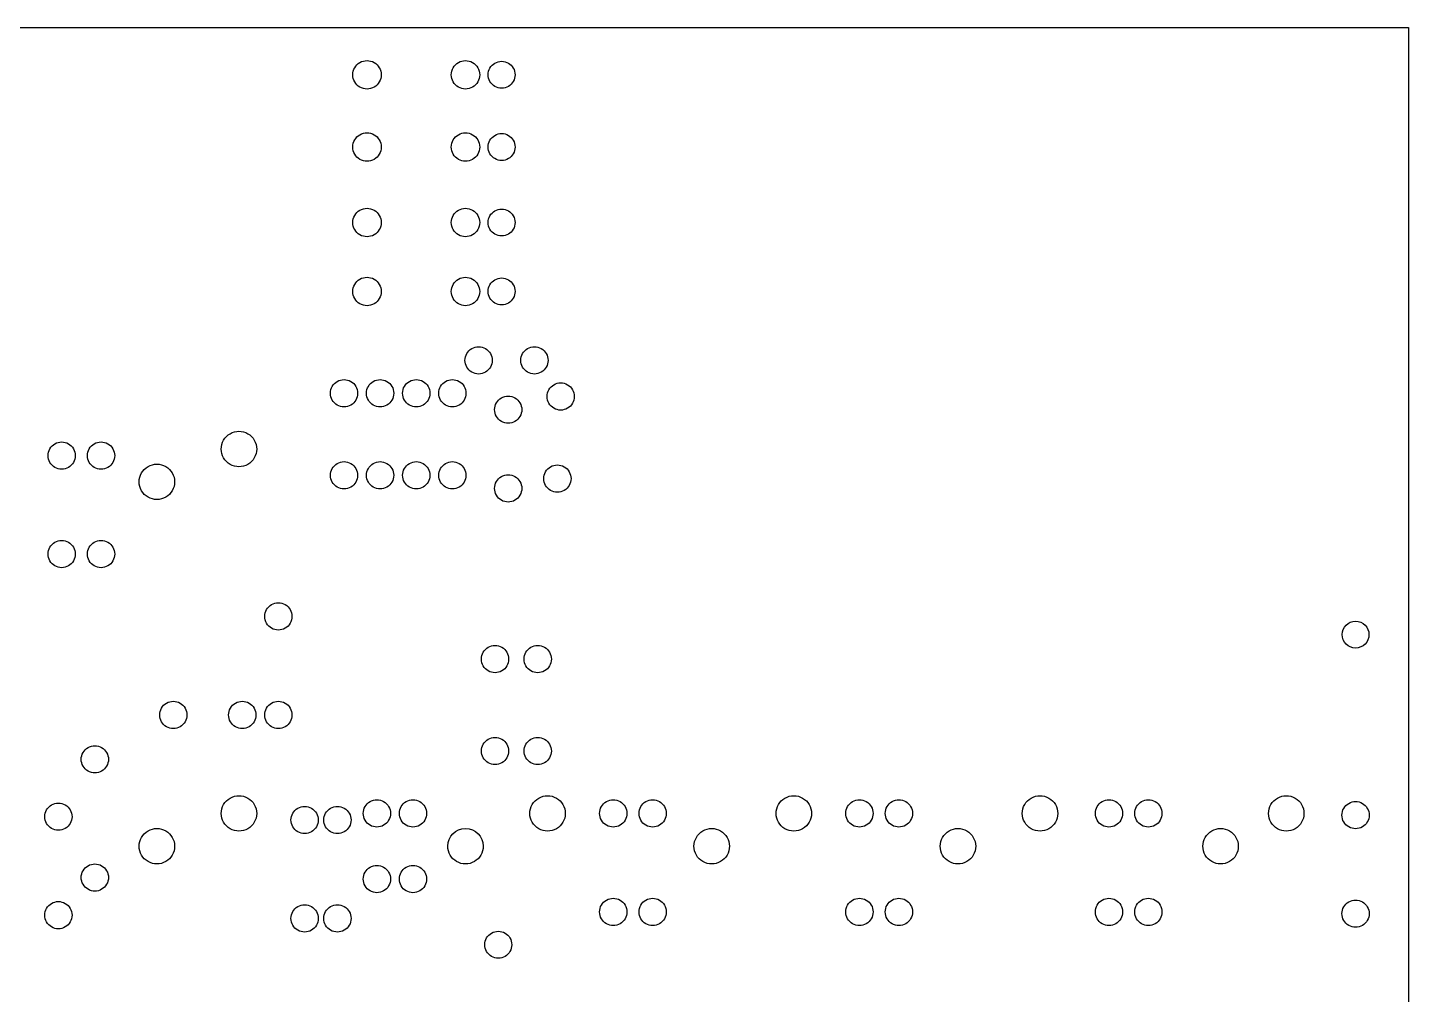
# Model space of a CAD drawing. Extents: x 2867 to 4104, y -2180 to -1756.
# Drawn here: x 3801.3 to 4104.1, y -1967.9 to -1755.8 of the extents above; entities that cross this region are included whole.
import ezdxf

# ---------------------------------------------------------------- set-up
doc = ezdxf.new("R2010")
doc.units = 0
doc.layers.get('0').update_dxf_attribs({"linetype": 'CONTINUOUS'})

msp = doc.modelspace()

# ---------------------------------------------------------------- linework, layer by layer
at = {"color": 7}
for points in [[(2867.184, -1755.8352), (4104.072, -1755.8352), (4104.072, -2179.9152), (2867.184, -2179.9152)], [(3878.8092, -1766.1816)], [(3900.4092, -1766.1816)], [(3908.16, -1766.1816)], [(3878.8092, -1782.0288)], [(3900.4092, -1782.0288)], [(3908.16, -1782.0216)], [(3817.368, -1786.3416)], [(3878.8092, -1798.5888)], [(3900.4092, -1798.5888)], [(3908.16, -1798.5816)], [(3878.8092, -1813.7088)], [(3900.4092, -1813.7088)], [(3908.16, -1813.7016)], [(3903.156, -1828.8216)], [(3915.396, -1828.8216)], [(3873.636, -1836.0216)], [(3881.556, -1836.0216)], [(3889.476, -1836.0216)], [(3897.396, -1836.0216)], [(3921.156, -1836.7416)], [(3909.636, -1839.6216)], [(3811.716, -1849.7016)], [(3820.356, -1849.7016)], [(3851.496, -1848.2616)], [(3833.496, -1855.4616)], [(3873.636, -1854.0216)], [(3881.556, -1854.0216)], [(3889.476, -1854.0216)], [(3897.396, -1854.0216)], [(3920.436, -1854.7416)], [(3909.636, -1856.9016)], [(3811.716, -1871.3016)], [(3820.356, -1871.3016)], [(3859.236, -1884.9816)], [(4095.432, -1888.9632)], [(3906.756, -1894.3416)], [(3916.116, -1894.3416)], [(4068.72, -1902.6432)], [(3836.196, -1906.5816)], [(3851.316, -1906.5816)], [(3859.236, -1906.5816)], [(3818.988, -1916.3232)], [(3906.756, -1914.5016)], [(3916.116, -1914.5016)], [(3810.996, -1928.9016)], [(3851.496, -1928.1816)], [(3880.836, -1928.1816)], [(3888.756, -1928.1816)], [(3919.176, -1928.1816)], [(3932.676, -1928.1816)], [(3941.316, -1928.1816)], [(3973.176, -1928.1816)], [(3986.676, -1928.1816)], [(3995.316, -1928.1816)], [(4027.176, -1928.1816)], [(4041.396, -1928.1816)], [(4050.036, -1928.1816)], [(4081.176, -1928.1816)], [(4095.468, -1928.5632)], [(3864.996, -1929.6216)], [(3872.196, -1929.6216)], [(3833.496, -1935.3816)], [(3901.176, -1935.3816)], [(3955.176, -1935.3816)], [(4009.176, -1935.3816)], [(4066.776, -1935.3816)], [(3818.988, -1942.2432)], [(3880.836, -1942.5816)], [(3888.756, -1942.5816)], [(3932.676, -1949.7816)], [(3941.316, -1949.7816)], [(3986.676, -1949.7816)], [(3995.316, -1949.7816)], [(4041.396, -1949.7816)], [(4050.036, -1949.7816)], [(3810.996, -1950.5016)], [(3864.996, -1951.2216)], [(3872.196, -1951.2216)], [(4095.468, -1950.1632)], [(3907.44, -1956.9816)]]:
    msp.add_lwpolyline(points, close=True, dxfattribs=at)
for points in [[(3872.5668, -1766.1816), (3872.5668, -1765.066503), (3873.161697, -1764.03611), (3874.1274, -1763.478562)], [(3874.1274, -1763.478562), (3875.093103, -1762.921013), (3876.282897, -1762.921013), (3877.2486, -1763.478562)], [(3877.2486, -1763.478562), (3878.214303, -1764.03611), (3878.8092, -1765.066503), (3878.8092, -1766.1816)], [(3894.1668, -1766.1816), (3894.1668, -1765.066503), (3894.761697, -1764.03611), (3895.7274, -1763.478562)], [(3895.7274, -1763.478562), (3896.693103, -1762.921013), (3897.882897, -1762.921013), (3898.8486, -1763.478562)], [(3898.8486, -1763.478562), (3899.814303, -1764.03611), (3900.4092, -1765.066503), (3900.4092, -1766.1816)], [(3902.256, -1766.1816), (3902.256, -1765.126952), (3902.818648, -1764.152417), (3903.732, -1763.625093)], [(3903.732, -1763.625093), (3904.645352, -1763.097769), (3905.770648, -1763.097769), (3906.684, -1763.625093)], [(3906.684, -1763.625093), (3907.597352, -1764.152417), (3908.16, -1765.126952), (3908.16, -1766.1816)], [(3874.1274, -1768.884639), (3873.161697, -1768.32709), (3872.5668, -1767.296697), (3872.5668, -1766.1816)], [(3878.8092, -1766.1816), (3878.8092, -1767.296697), (3878.214303, -1768.32709), (3877.2486, -1768.884639)], [(3895.7274, -1768.884639), (3894.761697, -1768.32709), (3894.1668, -1767.296697), (3894.1668, -1766.1816)], [(3900.4092, -1766.1816), (3900.4092, -1767.296697), (3899.814303, -1768.32709), (3898.8486, -1768.884639)], [(3903.732, -1768.738107), (3902.818648, -1768.210783), (3902.256, -1767.236248), (3902.256, -1766.1816)], [(3908.16, -1766.1816), (3908.16, -1767.236248), (3907.597352, -1768.210783), (3906.684, -1768.738107)], [(3877.2486, -1768.884639), (3876.282897, -1769.442187), (3875.093103, -1769.442187), (3874.1274, -1768.884639)], [(3898.8486, -1768.884639), (3897.882897, -1769.442187), (3896.693103, -1769.442187), (3895.7274, -1768.884639)], [(3906.684, -1768.738107), (3905.770648, -1769.265431), (3904.645352, -1769.265431), (3903.732, -1768.738107)], [(3872.5668, -1782.0288), (3872.5668, -1780.913703), (3873.161697, -1779.88331), (3874.1274, -1779.325762)], [(3874.1274, -1779.325762), (3875.093103, -1778.768213), (3876.282897, -1778.768213), (3877.2486, -1779.325762)], [(3877.2486, -1779.325762), (3878.214303, -1779.88331), (3878.8092, -1780.913703), (3878.8092, -1782.0288)], [(3894.1668, -1782.0288), (3894.1668, -1780.913703), (3894.761697, -1779.88331), (3895.7274, -1779.325762)], [(3895.7274, -1779.325762), (3896.693103, -1778.768213), (3897.882897, -1778.768213), (3898.8486, -1779.325762)], [(3898.8486, -1779.325762), (3899.814303, -1779.88331), (3900.4092, -1780.913703), (3900.4092, -1782.0288)], [(3902.256, -1782.0216), (3902.256, -1780.966952), (3902.818648, -1779.992417), (3903.732, -1779.465093)], [(3903.732, -1779.465093), (3904.645352, -1778.937769), (3905.770648, -1778.937769), (3906.684, -1779.465093)], [(3906.684, -1779.465093), (3907.597352, -1779.992417), (3908.16, -1780.966952), (3908.16, -1782.0216)], [(3874.1274, -1784.731839), (3873.161697, -1784.17429), (3872.5668, -1783.143897), (3872.5668, -1782.0288)], [(3878.8092, -1782.0288), (3878.8092, -1783.143897), (3878.214303, -1784.17429), (3877.2486, -1784.731839)], [(3895.7274, -1784.731839), (3894.761697, -1784.17429), (3894.1668, -1783.143897), (3894.1668, -1782.0288)], [(3900.4092, -1782.0288), (3900.4092, -1783.143897), (3899.814303, -1784.17429), (3898.8486, -1784.731839)], [(3903.732, -1784.578107), (3902.818648, -1784.050783), (3902.256, -1783.076248), (3902.256, -1782.0216)], [(3908.16, -1782.0216), (3908.16, -1783.076248), (3907.597352, -1784.050783), (3906.684, -1784.578107)], [(3877.2486, -1784.731839), (3876.282897, -1785.289387), (3875.093103, -1785.289387), (3874.1274, -1784.731839)], [(3898.8486, -1784.731839), (3897.882897, -1785.289387), (3896.693103, -1785.289387), (3895.7274, -1784.731839)], [(3906.684, -1784.578107), (3905.770648, -1785.105431), (3904.645352, -1785.105431), (3903.732, -1784.578107)], [(3874.1274, -1795.885762), (3875.093103, -1795.328213), (3876.282897, -1795.328213), (3877.2486, -1795.885762)], [(3895.7274, -1795.885762), (3896.693103, -1795.328213), (3897.882897, -1795.328213), (3898.8486, -1795.885762)], [(3903.732, -1796.025093), (3904.645352, -1795.497769), (3905.770648, -1795.497769), (3906.684, -1796.025093)], [(3872.5668, -1798.5888), (3872.5668, -1797.473703), (3873.161697, -1796.44331), (3874.1274, -1795.885762)], [(3874.1274, -1801.291839), (3873.161697, -1800.73429), (3872.5668, -1799.703897), (3872.5668, -1798.5888)], [(3877.2486, -1795.885762), (3878.214303, -1796.44331), (3878.8092, -1797.473703), (3878.8092, -1798.5888)], [(3878.8092, -1798.5888), (3878.8092, -1799.703897), (3878.214303, -1800.73429), (3877.2486, -1801.291839)], [(3894.1668, -1798.5888), (3894.1668, -1797.473703), (3894.761697, -1796.44331), (3895.7274, -1795.885762)], [(3895.7274, -1801.291839), (3894.761697, -1800.73429), (3894.1668, -1799.703897), (3894.1668, -1798.5888)], [(3898.8486, -1795.885762), (3899.814303, -1796.44331), (3900.4092, -1797.473703), (3900.4092, -1798.5888)], [(3900.4092, -1798.5888), (3900.4092, -1799.703897), (3899.814303, -1800.73429), (3898.8486, -1801.291839)], [(3902.256, -1798.5816), (3902.256, -1797.526952), (3902.818648, -1796.552417), (3903.732, -1796.025093)], [(3903.732, -1801.138107), (3902.818648, -1800.610783), (3902.256, -1799.636248), (3902.256, -1798.5816)], [(3906.684, -1796.025093), (3907.597352, -1796.552417), (3908.16, -1797.526952), (3908.16, -1798.5816)], [(3908.16, -1798.5816), (3908.16, -1799.636248), (3907.597352, -1800.610783), (3906.684, -1801.138107)], [(3877.2486, -1801.291839), (3876.282897, -1801.849387), (3875.093103, -1801.849387), (3874.1274, -1801.291839)], [(3898.8486, -1801.291839), (3897.882897, -1801.849387), (3896.693103, -1801.849387), (3895.7274, -1801.291839)], [(3906.684, -1801.138107), (3905.770648, -1801.665431), (3904.645352, -1801.665431), (3903.732, -1801.138107)], [(3874.1274, -1811.005762), (3875.093103, -1810.448213), (3876.282897, -1810.448213), (3877.2486, -1811.005762)], [(3895.7274, -1811.005762), (3896.693103, -1810.448213), (3897.882897, -1810.448213), (3898.8486, -1811.005762)], [(3903.732, -1811.145093), (3904.645352, -1810.617769), (3905.770648, -1810.617769), (3906.684, -1811.145093)], [(3872.5668, -1813.7088), (3872.5668, -1812.593703), (3873.161697, -1811.56331), (3874.1274, -1811.005762)], [(3874.1274, -1816.411839), (3873.161697, -1815.85429), (3872.5668, -1814.823897), (3872.5668, -1813.7088)], [(3877.2486, -1811.005762), (3878.214303, -1811.56331), (3878.8092, -1812.593703), (3878.8092, -1813.7088)], [(3878.8092, -1813.7088), (3878.8092, -1814.823897), (3878.214303, -1815.85429), (3877.2486, -1816.411839)], [(3894.1668, -1813.7088), (3894.1668, -1812.593703), (3894.761697, -1811.56331), (3895.7274, -1811.005762)], [(3895.7274, -1816.411839), (3894.761697, -1815.85429), (3894.1668, -1814.823897), (3894.1668, -1813.7088)], [(3898.8486, -1811.005762), (3899.814303, -1811.56331), (3900.4092, -1812.593703), (3900.4092, -1813.7088)], [(3900.4092, -1813.7088), (3900.4092, -1814.823897), (3899.814303, -1815.85429), (3898.8486, -1816.411839)], [(3902.256, -1813.7016), (3902.256, -1812.646952), (3902.818648, -1811.672417), (3903.732, -1811.145093)], [(3903.732, -1816.258107), (3902.818648, -1815.730783), (3902.256, -1814.756248), (3902.256, -1813.7016)], [(3906.684, -1811.145093), (3907.597352, -1811.672417), (3908.16, -1812.646952), (3908.16, -1813.7016)], [(3908.16, -1813.7016), (3908.16, -1814.756248), (3907.597352, -1815.730783), (3906.684, -1816.258107)], [(3877.2486, -1816.411839), (3876.282897, -1816.969387), (3875.093103, -1816.969387), (3874.1274, -1816.411839)], [(3898.8486, -1816.411839), (3897.882897, -1816.969387), (3896.693103, -1816.969387), (3895.7274, -1816.411839)], [(3906.684, -1816.258107), (3905.770648, -1816.785431), (3904.645352, -1816.785431), (3903.732, -1816.258107)], [(3898.674, -1826.233916), (3899.59849, -1825.700161), (3900.73751, -1825.700161), (3901.662, -1826.233916)], [(3910.914, -1826.233916), (3911.83849, -1825.700161), (3912.97751, -1825.700161), (3913.902, -1826.233916)], [(3897.18, -1828.8216), (3897.18, -1827.75409), (3897.74951, -1826.767671), (3898.674, -1826.233916)], [(3898.674, -1831.409284), (3897.74951, -1830.875529), (3897.18, -1829.88911), (3897.18, -1828.8216)], [(3901.662, -1826.233916), (3902.58649, -1826.767671), (3903.156, -1827.75409), (3903.156, -1828.8216)], [(3903.156, -1828.8216), (3903.156, -1829.88911), (3902.58649, -1830.875529), (3901.662, -1831.409284)], [(3909.42, -1828.8216), (3909.42, -1827.75409), (3909.98951, -1826.767671), (3910.914, -1826.233916)], [(3910.914, -1831.409284), (3909.98951, -1830.875529), (3909.42, -1829.88911), (3909.42, -1828.8216)], [(3913.902, -1826.233916), (3914.82649, -1826.767671), (3915.396, -1827.75409), (3915.396, -1828.8216)], [(3915.396, -1828.8216), (3915.396, -1829.88911), (3914.82649, -1830.875529), (3913.902, -1831.409284)], [(3901.662, -1831.409284), (3900.73751, -1831.943039), (3899.59849, -1831.943039), (3898.674, -1831.409284)], [(3913.902, -1831.409284), (3912.97751, -1831.943039), (3911.83849, -1831.943039), (3910.914, -1831.409284)], [(3867.66, -1836.0216), (3867.66, -1834.95409), (3868.22951, -1833.967671), (3869.154, -1833.433916)], [(3869.154, -1833.433916), (3870.07849, -1832.900161), (3871.21751, -1832.900161), (3872.142, -1833.433916)], [(3872.142, -1833.433916), (3873.06649, -1833.967671), (3873.636, -1834.95409), (3873.636, -1836.0216)], [(3875.58, -1836.0216), (3875.58, -1834.95409), (3876.14951, -1833.967671), (3877.074, -1833.433916)], [(3877.074, -1833.433916), (3877.99849, -1832.900161), (3879.13751, -1832.900161), (3880.062, -1833.433916)], [(3880.062, -1833.433916), (3880.98649, -1833.967671), (3881.556, -1834.95409), (3881.556, -1836.0216)], [(3883.5, -1836.0216), (3883.5, -1834.95409), (3884.06951, -1833.967671), (3884.994, -1833.433916)], [(3884.994, -1833.433916), (3885.91849, -1832.900161), (3887.05751, -1832.900161), (3887.982, -1833.433916)], [(3887.982, -1833.433916), (3888.90649, -1833.967671), (3889.476, -1834.95409), (3889.476, -1836.0216)], [(3891.42, -1836.0216), (3891.42, -1834.95409), (3891.98951, -1833.967671), (3892.914, -1833.433916)], [(3892.914, -1833.433916), (3893.83849, -1832.900161), (3894.97751, -1832.900161), (3895.902, -1833.433916)], [(3895.902, -1833.433916), (3896.82649, -1833.967671), (3897.396, -1834.95409), (3897.396, -1836.0216)], [(3915.18, -1836.7416), (3915.18, -1835.67409), (3915.74951, -1834.687671), (3916.674, -1834.153916)], [(3916.674, -1834.153916), (3917.59849, -1833.620161), (3918.73751, -1833.620161), (3919.662, -1834.153916)], [(3919.662, -1834.153916), (3920.58649, -1834.687671), (3921.156, -1835.67409), (3921.156, -1836.7416)], [(3869.154, -1838.609284), (3868.22951, -1838.075529), (3867.66, -1837.08911), (3867.66, -1836.0216)], [(3873.636, -1836.0216), (3873.636, -1837.08911), (3873.06649, -1838.075529), (3872.142, -1838.609284)], [(3877.074, -1838.609284), (3876.14951, -1838.075529), (3875.58, -1837.08911), (3875.58, -1836.0216)], [(3881.556, -1836.0216), (3881.556, -1837.08911), (3880.98649, -1838.075529), (3880.062, -1838.609284)], [(3884.994, -1838.609284), (3884.06951, -1838.075529), (3883.5, -1837.08911), (3883.5, -1836.0216)], [(3889.476, -1836.0216), (3889.476, -1837.08911), (3888.90649, -1838.075529), (3887.982, -1838.609284)], [(3892.914, -1838.609284), (3891.98951, -1838.075529), (3891.42, -1837.08911), (3891.42, -1836.0216)], [(3897.396, -1836.0216), (3897.396, -1837.08911), (3896.82649, -1838.075529), (3895.902, -1838.609284)], [(3903.66, -1839.6216), (3903.66, -1838.55409), (3904.22951, -1837.567671), (3905.154, -1837.033916)], [(3905.154, -1837.033916), (3906.07849, -1836.500161), (3907.21751, -1836.500161), (3908.142, -1837.033916)], [(3908.142, -1837.033916), (3909.06649, -1837.567671), (3909.636, -1838.55409), (3909.636, -1839.6216)], [(3916.674, -1839.329284), (3915.74951, -1838.795529), (3915.18, -1837.80911), (3915.18, -1836.7416)], [(3921.156, -1836.7416), (3921.156, -1837.80911), (3920.58649, -1838.795529), (3919.662, -1839.329284)], [(3872.142, -1838.609284), (3871.21751, -1839.143039), (3870.07849, -1839.143039), (3869.154, -1838.609284)], [(3880.062, -1838.609284), (3879.13751, -1839.143039), (3877.99849, -1839.143039), (3877.074, -1838.609284)], [(3887.982, -1838.609284), (3887.05751, -1839.143039), (3885.91849, -1839.143039), (3884.994, -1838.609284)], [(3895.902, -1838.609284), (3894.97751, -1839.143039), (3893.83849, -1839.143039), (3892.914, -1838.609284)], [(3905.154, -1842.209284), (3904.22951, -1841.675529), (3903.66, -1840.68911), (3903.66, -1839.6216)], [(3909.636, -1839.6216), (3909.636, -1840.68911), (3909.06649, -1841.675529), (3908.142, -1842.209284)], [(3919.662, -1839.329284), (3918.73751, -1839.863039), (3917.59849, -1839.863039), (3916.674, -1839.329284)], [(3908.142, -1842.209284), (3907.21751, -1842.743039), (3906.07849, -1842.743039), (3905.154, -1842.209284)], [(3805.74, -1849.7016), (3805.74, -1848.63409), (3806.30951, -1847.647671), (3807.234, -1847.113916)], [(3807.234, -1847.113916), (3808.15849, -1846.580161), (3809.29751, -1846.580161), (3810.222, -1847.113916)], [(3810.222, -1847.113916), (3811.14649, -1847.647671), (3811.716, -1848.63409), (3811.716, -1849.7016)], [(3814.38, -1849.7016), (3814.38, -1848.63409), (3814.94951, -1847.647671), (3815.874, -1847.113916)], [(3815.874, -1847.113916), (3816.79849, -1846.580161), (3817.93751, -1846.580161), (3818.862, -1847.113916)], [(3818.862, -1847.113916), (3819.78649, -1847.647671), (3820.356, -1848.63409), (3820.356, -1849.7016)], [(3843.72, -1848.2616), (3843.72, -1846.872551), (3844.461049, -1845.589018), (3845.664, -1844.894493)], [(3845.664, -1844.894493), (3846.866951, -1844.199969), (3848.349049, -1844.199969), (3849.552, -1844.894493)], [(3849.552, -1844.894493), (3850.754951, -1845.589018), (3851.496, -1846.872551), (3851.496, -1848.2616)], [(3807.234, -1852.289284), (3806.30951, -1851.755529), (3805.74, -1850.76911), (3805.74, -1849.7016)], [(3811.716, -1849.7016), (3811.716, -1850.76911), (3811.14649, -1851.755529), (3810.222, -1852.289284)], [(3815.874, -1852.289284), (3814.94951, -1851.755529), (3814.38, -1850.76911), (3814.38, -1849.7016)], [(3820.356, -1849.7016), (3820.356, -1850.76911), (3819.78649, -1851.755529), (3818.862, -1852.289284)], [(3845.664, -1851.628707), (3844.461049, -1850.934182), (3843.72, -1849.650649), (3843.72, -1848.2616)], [(3851.496, -1848.2616), (3851.496, -1849.650649), (3850.754951, -1850.934182), (3849.552, -1851.628707)], [(3810.222, -1852.289284), (3809.29751, -1852.823039), (3808.15849, -1852.823039), (3807.234, -1852.289284)], [(3818.862, -1852.289284), (3817.93751, -1852.823039), (3816.79849, -1852.823039), (3815.874, -1852.289284)], [(3825.72, -1855.4616), (3825.72, -1854.072551), (3826.461049, -1852.789018), (3827.664, -1852.094493)], [(3827.664, -1852.094493), (3828.866951, -1851.399969), (3830.349049, -1851.399969), (3831.552, -1852.094493)], [(3831.552, -1852.094493), (3832.754951, -1852.789018), (3833.496, -1854.072551), (3833.496, -1855.4616)], [(3849.552, -1851.628707), (3848.349049, -1852.323231), (3846.866951, -1852.323231), (3845.664, -1851.628707)], [(3867.66, -1854.0216), (3867.66, -1852.95409), (3868.22951, -1851.967671), (3869.154, -1851.433916)], [(3869.154, -1851.433916), (3870.07849, -1850.900161), (3871.21751, -1850.900161), (3872.142, -1851.433916)], [(3872.142, -1851.433916), (3873.06649, -1851.967671), (3873.636, -1852.95409), (3873.636, -1854.0216)], [(3875.58, -1854.0216), (3875.58, -1852.95409), (3876.14951, -1851.967671), (3877.074, -1851.433916)], [(3877.074, -1851.433916), (3877.99849, -1850.900161), (3879.13751, -1850.900161), (3880.062, -1851.433916)], [(3880.062, -1851.433916), (3880.98649, -1851.967671), (3881.556, -1852.95409), (3881.556, -1854.0216)], [(3883.5, -1854.0216), (3883.5, -1852.95409), (3884.06951, -1851.967671), (3884.994, -1851.433916)], [(3884.994, -1851.433916), (3885.91849, -1850.900161), (3887.05751, -1850.900161), (3887.982, -1851.433916)], [(3887.982, -1851.433916), (3888.90649, -1851.967671), (3889.476, -1852.95409), (3889.476, -1854.0216)], [(3891.42, -1854.0216), (3891.42, -1852.95409), (3891.98951, -1851.967671), (3892.914, -1851.433916)], [(3892.914, -1851.433916), (3893.83849, -1850.900161), (3894.97751, -1850.900161), (3895.902, -1851.433916)], [(3895.902, -1851.433916), (3896.82649, -1851.967671), (3897.396, -1852.95409), (3897.396, -1854.0216)], [(3914.46, -1854.7416), (3914.46, -1853.67409), (3915.02951, -1852.687671), (3915.954, -1852.153916)], [(3915.954, -1852.153916), (3916.87849, -1851.620161), (3918.01751, -1851.620161), (3918.942, -1852.153916)], [(3918.942, -1852.153916), (3919.86649, -1852.687671), (3920.436, -1853.67409), (3920.436, -1854.7416)], [(3827.664, -1858.828707), (3826.461049, -1858.134182), (3825.72, -1856.850649), (3825.72, -1855.4616)], [(3833.496, -1855.4616), (3833.496, -1856.850649), (3832.754951, -1858.134182), (3831.552, -1858.828707)], [(3869.154, -1856.609284), (3868.22951, -1856.075529), (3867.66, -1855.08911), (3867.66, -1854.0216)], [(3873.636, -1854.0216), (3873.636, -1855.08911), (3873.06649, -1856.075529), (3872.142, -1856.609284)], [(3877.074, -1856.609284), (3876.14951, -1856.075529), (3875.58, -1855.08911), (3875.58, -1854.0216)], [(3881.556, -1854.0216), (3881.556, -1855.08911), (3880.98649, -1856.075529), (3880.062, -1856.609284)], [(3884.994, -1856.609284), (3884.06951, -1856.075529), (3883.5, -1855.08911), (3883.5, -1854.0216)], [(3889.476, -1854.0216), (3889.476, -1855.08911), (3888.90649, -1856.075529), (3887.982, -1856.609284)], [(3892.914, -1856.609284), (3891.98951, -1856.075529), (3891.42, -1855.08911), (3891.42, -1854.0216)], [(3897.396, -1854.0216), (3897.396, -1855.08911), (3896.82649, -1856.075529), (3895.902, -1856.609284)], [(3903.66, -1856.9016), (3903.66, -1855.83409), (3904.22951, -1854.847671), (3905.154, -1854.313916)], [(3905.154, -1854.313916), (3906.07849, -1853.780161), (3907.21751, -1853.780161), (3908.142, -1854.313916)], [(3908.142, -1854.313916), (3909.06649, -1854.847671), (3909.636, -1855.83409), (3909.636, -1856.9016)], [(3915.954, -1857.329284), (3915.02951, -1856.795529), (3914.46, -1855.80911), (3914.46, -1854.7416)], [(3920.436, -1854.7416), (3920.436, -1855.80911), (3919.86649, -1856.795529), (3918.942, -1857.329284)], [(3831.552, -1858.828707), (3830.349049, -1859.523231), (3828.866951, -1859.523231), (3827.664, -1858.828707)], [(3872.142, -1856.609284), (3871.21751, -1857.143039), (3870.07849, -1857.143039), (3869.154, -1856.609284)], [(3880.062, -1856.609284), (3879.13751, -1857.143039), (3877.99849, -1857.143039), (3877.074, -1856.609284)], [(3887.982, -1856.609284), (3887.05751, -1857.143039), (3885.91849, -1857.143039), (3884.994, -1856.609284)], [(3895.902, -1856.609284), (3894.97751, -1857.143039), (3893.83849, -1857.143039), (3892.914, -1856.609284)], [(3905.154, -1859.489284), (3904.22951, -1858.955529), (3903.66, -1857.96911), (3903.66, -1856.9016)], [(3909.636, -1856.9016), (3909.636, -1857.96911), (3909.06649, -1858.955529), (3908.142, -1859.489284)], [(3918.942, -1857.329284), (3918.01751, -1857.863039), (3916.87849, -1857.863039), (3915.954, -1857.329284)], [(3908.142, -1859.489284), (3907.21751, -1860.023039), (3906.07849, -1860.023039), (3905.154, -1859.489284)], [(3807.234, -1868.713916), (3808.15849, -1868.180161), (3809.29751, -1868.180161), (3810.222, -1868.713916)], [(3815.874, -1868.713916), (3816.79849, -1868.180161), (3817.93751, -1868.180161), (3818.862, -1868.713916)], [(3805.74, -1871.3016), (3805.74, -1870.23409), (3806.30951, -1869.247671), (3807.234, -1868.713916)], [(3807.234, -1873.889284), (3806.30951, -1873.355529), (3805.74, -1872.36911), (3805.74, -1871.3016)], [(3810.222, -1868.713916), (3811.14649, -1869.247671), (3811.716, -1870.23409), (3811.716, -1871.3016)], [(3811.716, -1871.3016), (3811.716, -1872.36911), (3811.14649, -1873.355529), (3810.222, -1873.889284)], [(3814.38, -1871.3016), (3814.38, -1870.23409), (3814.94951, -1869.247671), (3815.874, -1868.713916)], [(3815.874, -1873.889284), (3814.94951, -1873.355529), (3814.38, -1872.36911), (3814.38, -1871.3016)], [(3818.862, -1868.713916), (3819.78649, -1869.247671), (3820.356, -1870.23409), (3820.356, -1871.3016)], [(3820.356, -1871.3016), (3820.356, -1872.36911), (3819.78649, -1873.355529), (3818.862, -1873.889284)], [(3810.222, -1873.889284), (3809.29751, -1874.423039), (3808.15849, -1874.423039), (3807.234, -1873.889284)], [(3818.862, -1873.889284), (3817.93751, -1874.423039), (3816.79849, -1874.423039), (3815.874, -1873.889284)], [(3853.26, -1884.9816), (3853.26, -1883.91409), (3853.82951, -1882.927671), (3854.754, -1882.393916)], [(3854.754, -1882.393916), (3855.67849, -1881.860161), (3856.81751, -1881.860161), (3857.742, -1882.393916)], [(3857.742, -1882.393916), (3858.66649, -1882.927671), (3859.236, -1883.91409), (3859.236, -1884.9816)], [(3854.754, -1887.569284), (3853.82951, -1887.035529), (3853.26, -1886.04911), (3853.26, -1884.9816)], [(3859.236, -1884.9816), (3859.236, -1886.04911), (3858.66649, -1887.035529), (3857.742, -1887.569284)], [(4089.528, -1888.9632), (4089.528001, -1887.332856), (4090.849656, -1886.011201), (4092.48, -1886.011201)], [(4092.48, -1886.011201), (4094.110344, -1886.011201), (4095.431999, -1887.332856), (4095.432, -1888.9632)], [(3857.742, -1887.569284), (3856.81751, -1888.103039), (3855.67849, -1888.103039), (3854.754, -1887.569284)], [(4092.48, -1891.915199), (4090.849656, -1891.915199), (4089.528001, -1890.593544), (4089.528, -1888.9632)], [(4095.432, -1888.9632), (4095.431999, -1890.593544), (4094.110344, -1891.915199), (4092.48, -1891.915199)], [(3900.78, -1894.3416), (3900.78, -1893.27409), (3901.34951, -1892.287671), (3902.274, -1891.753916)], [(3902.274, -1891.753916), (3903.19849, -1891.220161), (3904.33751, -1891.220161), (3905.262, -1891.753916)], [(3905.262, -1891.753916), (3906.18649, -1892.287671), (3906.756, -1893.27409), (3906.756, -1894.3416)], [(3910.14, -1894.3416), (3910.14, -1893.27409), (3910.70951, -1892.287671), (3911.634, -1891.753916)], [(3911.634, -1891.753916), (3912.55849, -1891.220161), (3913.69751, -1891.220161), (3914.622, -1891.753916)], [(3914.622, -1891.753916), (3915.54649, -1892.287671), (3916.116, -1893.27409), (3916.116, -1894.3416)], [(3902.274, -1896.929284), (3901.34951, -1896.395529), (3900.78, -1895.40911), (3900.78, -1894.3416)], [(3906.756, -1894.3416), (3906.756, -1895.40911), (3906.18649, -1896.395529), (3905.262, -1896.929284)], [(3911.634, -1896.929284), (3910.70951, -1896.395529), (3910.14, -1895.40911), (3910.14, -1894.3416)], [(3916.116, -1894.3416), (3916.116, -1895.40911), (3915.54649, -1896.395529), (3914.622, -1896.929284)], [(3905.262, -1896.929284), (3904.33751, -1897.463039), (3903.19849, -1897.463039), (3902.274, -1896.929284)], [(3914.622, -1896.929284), (3913.69751, -1897.463039), (3912.55849, -1897.463039), (3911.634, -1896.929284)], [(3830.22, -1906.5816), (3830.22, -1905.51409), (3830.78951, -1904.527671), (3831.714, -1903.993916)], [(3831.714, -1903.993916), (3832.63849, -1903.460161), (3833.77751, -1903.460161), (3834.702, -1903.993916)], [(3834.702, -1903.993916), (3835.62649, -1904.527671), (3836.196, -1905.51409), (3836.196, -1906.5816)], [(3845.34, -1906.5816), (3845.34, -1905.51409), (3845.90951, -1904.527671), (3846.834, -1903.993916)], [(3846.834, -1903.993916), (3847.75849, -1903.460161), (3848.89751, -1903.460161), (3849.822, -1903.993916)], [(3849.822, -1903.993916), (3850.74649, -1904.527671), (3851.316, -1905.51409), (3851.316, -1906.5816)], [(3853.26, -1906.5816), (3853.26, -1905.51409), (3853.82951, -1904.527671), (3854.754, -1903.993916)], [(3854.754, -1903.993916), (3855.67849, -1903.460161), (3856.81751, -1903.460161), (3857.742, -1903.993916)], [(3857.742, -1903.993916), (3858.66649, -1904.527671), (3859.236, -1905.51409), (3859.236, -1906.5816)], [(3831.714, -1909.169284), (3830.78951, -1908.635529), (3830.22, -1907.64911), (3830.22, -1906.5816)], [(3836.196, -1906.5816), (3836.196, -1907.64911), (3835.62649, -1908.635529), (3834.702, -1909.169284)], [(3846.834, -1909.169284), (3845.90951, -1908.635529), (3845.34, -1907.64911), (3845.34, -1906.5816)], [(3851.316, -1906.5816), (3851.316, -1907.64911), (3850.74649, -1908.635529), (3849.822, -1909.169284)], [(3854.754, -1909.169284), (3853.82951, -1908.635529), (3853.26, -1907.64911), (3853.26, -1906.5816)], [(3859.236, -1906.5816), (3859.236, -1907.64911), (3858.66649, -1908.635529), (3857.742, -1909.169284)], [(3834.702, -1909.169284), (3833.77751, -1909.703039), (3832.63849, -1909.703039), (3831.714, -1909.169284)], [(3849.822, -1909.169284), (3848.89751, -1909.703039), (3847.75849, -1909.703039), (3846.834, -1909.169284)], [(3857.742, -1909.169284), (3856.81751, -1909.703039), (3855.67849, -1909.703039), (3854.754, -1909.169284)], [(3813.012, -1916.3232), (3813.012, -1915.25569), (3813.58151, -1914.269271), (3814.506, -1913.735516)], [(3814.506, -1913.735516), (3815.43049, -1913.201761), (3816.56951, -1913.201761), (3817.494, -1913.735516)], [(3817.494, -1913.735516), (3818.41849, -1914.269271), (3818.988, -1915.25569), (3818.988, -1916.3232)], [(3900.78, -1914.5016), (3900.78, -1913.43409), (3901.34951, -1912.447671), (3902.274, -1911.913916)], [(3902.274, -1911.913916), (3903.19849, -1911.380161), (3904.33751, -1911.380161), (3905.262, -1911.913916)], [(3905.262, -1911.913916), (3906.18649, -1912.447671), (3906.756, -1913.43409), (3906.756, -1914.5016)], [(3910.14, -1914.5016), (3910.14, -1913.43409), (3910.70951, -1912.447671), (3911.634, -1911.913916)], [(3911.634, -1911.913916), (3912.55849, -1911.380161), (3913.69751, -1911.380161), (3914.622, -1911.913916)], [(3914.622, -1911.913916), (3915.54649, -1912.447671), (3916.116, -1913.43409), (3916.116, -1914.5016)], [(3814.506, -1918.910884), (3813.58151, -1918.377129), (3813.012, -1917.39071), (3813.012, -1916.3232)], [(3818.988, -1916.3232), (3818.988, -1917.39071), (3818.41849, -1918.377129), (3817.494, -1918.910884)], [(3902.274, -1917.089284), (3901.34951, -1916.555529), (3900.78, -1915.56911), (3900.78, -1914.5016)], [(3906.756, -1914.5016), (3906.756, -1915.56911), (3906.18649, -1916.555529), (3905.262, -1917.089284)], [(3911.634, -1917.089284), (3910.70951, -1916.555529), (3910.14, -1915.56911), (3910.14, -1914.5016)], [(3916.116, -1914.5016), (3916.116, -1915.56911), (3915.54649, -1916.555529), (3914.622, -1917.089284)], [(3817.494, -1918.910884), (3816.56951, -1919.444639), (3815.43049, -1919.444639), (3814.506, -1918.910884)], [(3905.262, -1917.089284), (3904.33751, -1917.623039), (3903.19849, -1917.623039), (3902.274, -1917.089284)], [(3914.622, -1917.089284), (3913.69751, -1917.623039), (3912.55849, -1917.623039), (3911.634, -1917.089284)], [(3806.514, -1926.313916), (3807.43849, -1925.780161), (3808.57751, -1925.780161), (3809.502, -1926.313916)], [(3843.72, -1928.1816), (3843.72, -1926.792551), (3844.461049, -1925.509018), (3845.664, -1924.814493)], [(3845.664, -1924.814493), (3846.866951, -1924.119969), (3848.349049, -1924.119969), (3849.552, -1924.814493)], [(3849.552, -1924.814493), (3850.754951, -1925.509018), (3851.496, -1926.792551), (3851.496, -1928.1816)], [(3874.86, -1928.1816), (3874.86, -1927.11409), (3875.42951, -1926.127671), (3876.354, -1925.593916)], [(3876.354, -1925.593916), (3877.27849, -1925.060161), (3878.41751, -1925.060161), (3879.342, -1925.593916)], [(3879.342, -1925.593916), (3880.26649, -1926.127671), (3880.836, -1927.11409), (3880.836, -1928.1816)], [(3882.78, -1928.1816), (3882.78, -1927.11409), (3883.34951, -1926.127671), (3884.274, -1925.593916)], [(3884.274, -1925.593916), (3885.19849, -1925.060161), (3886.33751, -1925.060161), (3887.262, -1925.593916)], [(3887.262, -1925.593916), (3888.18649, -1926.127671), (3888.756, -1927.11409), (3888.756, -1928.1816)], [(3911.4, -1928.1816), (3911.4, -1926.792551), (3912.141049, -1925.509018), (3913.344, -1924.814493)], [(3913.344, -1924.814493), (3914.546951, -1924.119969), (3916.029049, -1924.119969), (3917.232, -1924.814493)], [(3917.232, -1924.814493), (3918.434951, -1925.509018), (3919.176, -1926.792551), (3919.176, -1928.1816)], [(3926.7, -1928.1816), (3926.7, -1927.11409), (3927.26951, -1926.127671), (3928.194, -1925.593916)], [(3928.194, -1925.593916), (3929.11849, -1925.060161), (3930.25751, -1925.060161), (3931.182, -1925.593916)], [(3931.182, -1925.593916), (3932.10649, -1926.127671), (3932.676, -1927.11409), (3932.676, -1928.1816)], [(3935.34, -1928.1816), (3935.34, -1927.11409), (3935.90951, -1926.127671), (3936.834, -1925.593916)], [(3936.834, -1925.593916), (3937.75849, -1925.060161), (3938.89751, -1925.060161), (3939.822, -1925.593916)], [(3939.822, -1925.593916), (3940.74649, -1926.127671), (3941.316, -1927.11409), (3941.316, -1928.1816)], [(3965.4, -1928.1816), (3965.4, -1926.792551), (3966.141049, -1925.509018), (3967.344, -1924.814493)], [(3967.344, -1924.814493), (3968.546951, -1924.119969), (3970.029049, -1924.119969), (3971.232, -1924.814493)], [(3971.232, -1924.814493), (3972.434951, -1925.509018), (3973.176, -1926.792551), (3973.176, -1928.1816)], [(3980.7, -1928.1816), (3980.7, -1927.11409), (3981.26951, -1926.127671), (3982.194, -1925.593916)], [(3982.194, -1925.593916), (3983.11849, -1925.060161), (3984.25751, -1925.060161), (3985.182, -1925.593916)], [(3985.182, -1925.593916), (3986.10649, -1926.127671), (3986.676, -1927.11409), (3986.676, -1928.1816)], [(3989.34, -1928.1816), (3989.34, -1927.11409), (3989.90951, -1926.127671), (3990.834, -1925.593916)], [(3990.834, -1925.593916), (3991.75849, -1925.060161), (3992.89751, -1925.060161), (3993.822, -1925.593916)], [(3993.822, -1925.593916), (3994.74649, -1926.127671), (3995.316, -1927.11409), (3995.316, -1928.1816)], [(4019.4, -1928.1816), (4019.4, -1926.792551), (4020.141049, -1925.509018), (4021.344, -1924.814493)], [(4021.344, -1924.814493), (4022.546951, -1924.119969), (4024.029049, -1924.119969), (4025.232, -1924.814493)], [(4025.232, -1924.814493), (4026.434951, -1925.509018), (4027.176, -1926.792551), (4027.176, -1928.1816)], [(4035.42, -1928.1816), (4035.42, -1927.11409), (4035.98951, -1926.127671), (4036.914, -1925.593916)], [(4036.914, -1925.593916), (4037.83849, -1925.060161), (4038.97751, -1925.060161), (4039.902, -1925.593916)], [(4039.902, -1925.593916), (4040.82649, -1926.127671), (4041.396, -1927.11409), (4041.396, -1928.1816)], [(4044.06, -1928.1816), (4044.06, -1927.11409), (4044.62951, -1926.127671), (4045.554, -1925.593916)], [(4045.554, -1925.593916), (4046.47849, -1925.060161), (4047.61751, -1925.060161), (4048.542, -1925.593916)], [(4048.542, -1925.593916), (4049.46649, -1926.127671), (4050.036, -1927.11409), (4050.036, -1928.1816)], [(4073.4, -1928.1816), (4073.4, -1926.792551), (4074.141049, -1925.509018), (4075.344, -1924.814493)], [(4075.344, -1924.814493), (4076.546951, -1924.119969), (4078.029049, -1924.119969), (4079.232, -1924.814493)], [(4079.232, -1924.814493), (4080.434951, -1925.509018), (4081.176, -1926.792551), (4081.176, -1928.1816)], [(4090.986, -1925.975516), (4091.91049, -1925.441761), (4093.04951, -1925.441761), (4093.974, -1925.975516)], [(3805.02, -1928.9016), (3805.02, -1927.83409), (3805.58951, -1926.847671), (3806.514, -1926.313916)], [(3806.514, -1931.489284), (3805.58951, -1930.955529), (3805.02, -1929.96911), (3805.02, -1928.9016)], [(3809.502, -1926.313916), (3810.42649, -1926.847671), (3810.996, -1927.83409), (3810.996, -1928.9016)], [(3810.996, -1928.9016), (3810.996, -1929.96911), (3810.42649, -1930.955529), (3809.502, -1931.489284)], [(3845.664, -1931.548707), (3844.461049, -1930.854182), (3843.72, -1929.570649), (3843.72, -1928.1816)], [(3851.496, -1928.1816), (3851.496, -1929.570649), (3850.754951, -1930.854182), (3849.552, -1931.548707)], [(3859.02, -1929.6216), (3859.02, -1928.55409), (3859.58951, -1927.567671), (3860.514, -1927.033916)], [(3860.514, -1927.033916), (3861.43849, -1926.500161), (3862.57751, -1926.500161), (3863.502, -1927.033916)], [(3863.502, -1927.033916), (3864.42649, -1927.567671), (3864.996, -1928.55409), (3864.996, -1929.6216)], [(3866.22, -1929.6216), (3866.22, -1928.55409), (3866.78951, -1927.567671), (3867.714, -1927.033916)], [(3867.714, -1927.033916), (3868.63849, -1926.500161), (3869.77751, -1926.500161), (3870.702, -1927.033916)], [(3870.702, -1927.033916), (3871.62649, -1927.567671), (3872.196, -1928.55409), (3872.196, -1929.6216)], [(3876.354, -1930.769284), (3875.42951, -1930.235529), (3874.86, -1929.24911), (3874.86, -1928.1816)], [(3880.836, -1928.1816), (3880.836, -1929.24911), (3880.26649, -1930.235529), (3879.342, -1930.769284)], [(3884.274, -1930.769284), (3883.34951, -1930.235529), (3882.78, -1929.24911), (3882.78, -1928.1816)], [(3888.756, -1928.1816), (3888.756, -1929.24911), (3888.18649, -1930.235529), (3887.262, -1930.769284)], [(3913.344, -1931.548707), (3912.141049, -1930.854182), (3911.4, -1929.570649), (3911.4, -1928.1816)], [(3919.176, -1928.1816), (3919.176, -1929.570649), (3918.434951, -1930.854182), (3917.232, -1931.548707)], [(3928.194, -1930.769284), (3927.26951, -1930.235529), (3926.7, -1929.24911), (3926.7, -1928.1816)], [(3932.676, -1928.1816), (3932.676, -1929.24911), (3932.10649, -1930.235529), (3931.182, -1930.769284)], [(3936.834, -1930.769284), (3935.90951, -1930.235529), (3935.34, -1929.24911), (3935.34, -1928.1816)], [(3941.316, -1928.1816), (3941.316, -1929.24911), (3940.74649, -1930.235529), (3939.822, -1930.769284)], [(3967.344, -1931.548707), (3966.141049, -1930.854182), (3965.4, -1929.570649), (3965.4, -1928.1816)], [(3973.176, -1928.1816), (3973.176, -1929.570649), (3972.434951, -1930.854182), (3971.232, -1931.548707)], [(3982.194, -1930.769284), (3981.26951, -1930.235529), (3980.7, -1929.24911), (3980.7, -1928.1816)], [(3986.676, -1928.1816), (3986.676, -1929.24911), (3986.10649, -1930.235529), (3985.182, -1930.769284)], [(3990.834, -1930.769284), (3989.90951, -1930.235529), (3989.34, -1929.24911), (3989.34, -1928.1816)], [(3995.316, -1928.1816), (3995.316, -1929.24911), (3994.74649, -1930.235529), (3993.822, -1930.769284)], [(4021.344, -1931.548707), (4020.141049, -1930.854182), (4019.4, -1929.570649), (4019.4, -1928.1816)], [(4027.176, -1928.1816), (4027.176, -1929.570649), (4026.434951, -1930.854182), (4025.232, -1931.548707)], [(4036.914, -1930.769284), (4035.98951, -1930.235529), (4035.42, -1929.24911), (4035.42, -1928.1816)], [(4041.396, -1928.1816), (4041.396, -1929.24911), (4040.82649, -1930.235529), (4039.902, -1930.769284)], [(4045.554, -1930.769284), (4044.62951, -1930.235529), (4044.06, -1929.24911), (4044.06, -1928.1816)], [(4050.036, -1928.1816), (4050.036, -1929.24911), (4049.46649, -1930.235529), (4048.542, -1930.769284)], [(4075.344, -1931.548707), (4074.141049, -1930.854182), (4073.4, -1929.570649), (4073.4, -1928.1816)], [(4081.176, -1928.1816), (4081.176, -1929.570649), (4080.434951, -1930.854182), (4079.232, -1931.548707)], [(4089.492, -1928.5632), (4089.492, -1927.49569), (4090.06151, -1926.509271), (4090.986, -1925.975516)], [(4090.986, -1931.150884), (4090.06151, -1930.617129), (4089.492, -1929.63071), (4089.492, -1928.5632)], [(4093.974, -1925.975516), (4094.89849, -1926.509271), (4095.468, -1927.49569), (4095.468, -1928.5632)], [(4095.468, -1928.5632), (4095.468, -1929.63071), (4094.89849, -1930.617129), (4093.974, -1931.150884)], [(3809.502, -1931.489284), (3808.57751, -1932.023039), (3807.43849, -1932.023039), (3806.514, -1931.489284)], [(3827.664, -1932.014493), (3828.866951, -1931.319969), (3830.349049, -1931.319969), (3831.552, -1932.014493)], [(3849.552, -1931.548707), (3848.349049, -1932.243231), (3846.866951, -1932.243231), (3845.664, -1931.548707)], [(3860.514, -1932.209284), (3859.58951, -1931.675529), (3859.02, -1930.68911), (3859.02, -1929.6216)], [(3864.996, -1929.6216), (3864.996, -1930.68911), (3864.42649, -1931.675529), (3863.502, -1932.209284)], [(3867.714, -1932.209284), (3866.78951, -1931.675529), (3866.22, -1930.68911), (3866.22, -1929.6216)], [(3872.196, -1929.6216), (3872.196, -1930.68911), (3871.62649, -1931.675529), (3870.702, -1932.209284)], [(3879.342, -1930.769284), (3878.41751, -1931.303039), (3877.27849, -1931.303039), (3876.354, -1930.769284)], [(3887.262, -1930.769284), (3886.33751, -1931.303039), (3885.19849, -1931.303039), (3884.274, -1930.769284)], [(3893.4, -1935.3816), (3893.400001, -1933.234317), (3895.140717, -1931.493601), (3897.288, -1931.493601)], [(3897.288, -1931.493601), (3899.435283, -1931.493601), (3901.175999, -1933.234317), (3901.176, -1935.3816)], [(3917.232, -1931.548707), (3916.029049, -1932.243231), (3914.546951, -1932.243231), (3913.344, -1931.548707)], [(3931.182, -1930.769284), (3930.25751, -1931.303039), (3929.11849, -1931.303039), (3928.194, -1930.769284)], [(3939.822, -1930.769284), (3938.89751, -1931.303039), (3937.75849, -1931.303039), (3936.834, -1930.769284)], [(3949.344, -1932.014493), (3950.546951, -1931.319969), (3952.029049, -1931.319969), (3953.232, -1932.014493)], [(3971.232, -1931.548707), (3970.029049, -1932.243231), (3968.546951, -1932.243231), (3967.344, -1931.548707)], [(3985.182, -1930.769284), (3984.25751, -1931.303039), (3983.11849, -1931.303039), (3982.194, -1930.769284)], [(3993.822, -1930.769284), (3992.89751, -1931.303039), (3991.75849, -1931.303039), (3990.834, -1930.769284)], [(4003.344, -1932.014493), (4004.546951, -1931.319969), (4006.029049, -1931.319969), (4007.232, -1932.014493)], [(4025.232, -1931.548707), (4024.029049, -1932.243231), (4022.546951, -1932.243231), (4021.344, -1931.548707)], [(4039.902, -1930.769284), (4038.97751, -1931.303039), (4037.83849, -1931.303039), (4036.914, -1930.769284)], [(4048.542, -1930.769284), (4047.61751, -1931.303039), (4046.47849, -1931.303039), (4045.554, -1930.769284)], [(4060.944, -1932.014493), (4062.146951, -1931.319969), (4063.629049, -1931.319969), (4064.832, -1932.014493)], [(4079.232, -1931.548707), (4078.029049, -1932.243231), (4076.546951, -1932.243231), (4075.344, -1931.548707)], [(4093.974, -1931.150884), (4093.04951, -1931.684639), (4091.91049, -1931.684639), (4090.986, -1931.150884)], [(3825.72, -1935.3816), (3825.72, -1933.992551), (3826.461049, -1932.709018), (3827.664, -1932.014493)], [(3831.552, -1932.014493), (3832.754951, -1932.709018), (3833.496, -1933.992551), (3833.496, -1935.3816)], [(3863.502, -1932.209284), (3862.57751, -1932.743039), (3861.43849, -1932.743039), (3860.514, -1932.209284)], [(3870.702, -1932.209284), (3869.77751, -1932.743039), (3868.63849, -1932.743039), (3867.714, -1932.209284)], [(3947.4, -1935.3816), (3947.4, -1933.992551), (3948.141049, -1932.709018), (3949.344, -1932.014493)], [(3953.232, -1932.014493), (3954.434951, -1932.709018), (3955.176, -1933.992551), (3955.176, -1935.3816)], [(4001.4, -1935.3816), (4001.4, -1933.992551), (4002.141049, -1932.709018), (4003.344, -1932.014493)], [(4007.232, -1932.014493), (4008.434951, -1932.709018), (4009.176, -1933.992551), (4009.176, -1935.3816)], [(4059, -1935.3816), (4059, -1933.992551), (4059.741049, -1932.709018), (4060.944, -1932.014493)], [(4064.832, -1932.014493), (4066.034951, -1932.709018), (4066.776, -1933.992551), (4066.776, -1935.3816)], [(3827.664, -1938.748707), (3826.461049, -1938.054182), (3825.72, -1936.770649), (3825.72, -1935.3816)], [(3833.496, -1935.3816), (3833.496, -1936.770649), (3832.754951, -1938.054182), (3831.552, -1938.748707)], [(3895.344, -1938.748707), (3894.141049, -1938.054182), (3893.4, -1936.770649), (3893.4, -1935.3816)], [(3901.176, -1935.3816), (3901.176, -1936.770649), (3900.434951, -1938.054182), (3899.232, -1938.748707)], [(3949.344, -1938.748707), (3948.141049, -1938.054182), (3947.4, -1936.770649), (3947.4, -1935.3816)], [(3955.176, -1935.3816), (3955.176, -1936.770649), (3954.434951, -1938.054182), (3953.232, -1938.748707)], [(4003.344, -1938.748707), (4002.141049, -1938.054182), (4001.4, -1936.770649), (4001.4, -1935.3816)], [(4009.176, -1935.3816), (4009.176, -1936.770649), (4008.434951, -1938.054182), (4007.232, -1938.748707)], [(4060.944, -1938.748707), (4059.741049, -1938.054182), (4059, -1936.770649), (4059, -1935.3816)], [(4066.776, -1935.3816), (4066.776, -1936.770649), (4066.034951, -1938.054182), (4064.832, -1938.748707)], [(3813.012, -1942.2432), (3813.012, -1941.17569), (3813.58151, -1940.189271), (3814.506, -1939.655516)], [(3814.506, -1939.655516), (3815.43049, -1939.121761), (3816.56951, -1939.121761), (3817.494, -1939.655516)], [(3817.494, -1939.655516), (3818.41849, -1940.189271), (3818.988, -1941.17569), (3818.988, -1942.2432)], [(3831.552, -1938.748707), (3830.349049, -1939.443231), (3828.866951, -1939.443231), (3827.664, -1938.748707)], [(3874.86, -1942.5816), (3874.86, -1941.51409), (3875.42951, -1940.527671), (3876.354, -1939.993916)], [(3876.354, -1939.993916), (3877.27849, -1939.460161), (3878.41751, -1939.460161), (3879.342, -1939.993916)], [(3879.342, -1939.993916), (3880.26649, -1940.527671), (3880.836, -1941.51409), (3880.836, -1942.5816)], [(3882.78, -1942.5816), (3882.78, -1941.51409), (3883.34951, -1940.527671), (3884.274, -1939.993916)], [(3884.274, -1939.993916), (3885.19849, -1939.460161), (3886.33751, -1939.460161), (3887.262, -1939.993916)], [(3887.262, -1939.993916), (3888.18649, -1940.527671), (3888.756, -1941.51409), (3888.756, -1942.5816)], [(3899.232, -1938.748707), (3898.029049, -1939.443231), (3896.546951, -1939.443231), (3895.344, -1938.748707)], [(3953.232, -1938.748707), (3952.029049, -1939.443231), (3950.546951, -1939.443231), (3949.344, -1938.748707)], [(4007.232, -1938.748707), (4006.029049, -1939.443231), (4004.546951, -1939.443231), (4003.344, -1938.748707)], [(4064.832, -1938.748707), (4063.629049, -1939.443231), (4062.146951, -1939.443231), (4060.944, -1938.748707)], [(3814.506, -1944.830884), (3813.58151, -1944.297129), (3813.012, -1943.31071), (3813.012, -1942.2432)], [(3818.988, -1942.2432), (3818.988, -1943.31071), (3818.41849, -1944.297129), (3817.494, -1944.830884)], [(3876.354, -1945.169284), (3875.42951, -1944.635529), (3874.86, -1943.64911), (3874.86, -1942.5816)], [(3880.836, -1942.5816), (3880.836, -1943.64911), (3880.26649, -1944.635529), (3879.342, -1945.169284)], [(3884.274, -1945.169284), (3883.34951, -1944.635529), (3882.78, -1943.64911), (3882.78, -1942.5816)], [(3888.756, -1942.5816), (3888.756, -1943.64911), (3888.18649, -1944.635529), (3887.262, -1945.169284)], [(3817.494, -1944.830884), (3816.56951, -1945.364639), (3815.43049, -1945.364639), (3814.506, -1944.830884)], [(3879.342, -1945.169284), (3878.41751, -1945.703039), (3877.27849, -1945.703039), (3876.354, -1945.169284)], [(3887.262, -1945.169284), (3886.33751, -1945.703039), (3885.19849, -1945.703039), (3884.274, -1945.169284)], [(3928.194, -1947.193916), (3929.11849, -1946.660161), (3930.25751, -1946.660161), (3931.182, -1947.193916)], [(3936.834, -1947.193916), (3937.75849, -1946.660161), (3938.89751, -1946.660161), (3939.822, -1947.193916)], [(3982.194, -1947.193916), (3983.11849, -1946.660161), (3984.25751, -1946.660161), (3985.182, -1947.193916)], [(3990.834, -1947.193916), (3991.75849, -1946.660161), (3992.89751, -1946.660161), (3993.822, -1947.193916)], [(4036.914, -1947.193916), (4037.83849, -1946.660161), (4038.97751, -1946.660161), (4039.902, -1947.193916)], [(4045.554, -1947.193916), (4046.47849, -1946.660161), (4047.61751, -1946.660161), (4048.542, -1947.193916)], [(4090.986, -1947.575516), (4091.91049, -1947.041761), (4093.04951, -1947.041761), (4093.974, -1947.575516)], [(3805.02, -1950.5016), (3805.02, -1949.43409), (3805.58951, -1948.447671), (3806.514, -1947.913916)], [(3806.514, -1947.913916), (3807.43849, -1947.380161), (3808.57751, -1947.380161), (3809.502, -1947.913916)], [(3809.502, -1947.913916), (3810.42649, -1948.447671), (3810.996, -1949.43409), (3810.996, -1950.5016)], [(3859.02, -1951.2216), (3859.02, -1950.15409), (3859.58951, -1949.167671), (3860.514, -1948.633916)], [(3860.514, -1948.633916), (3861.43849, -1948.100161), (3862.57751, -1948.100161), (3863.502, -1948.633916)], [(3863.502, -1948.633916), (3864.42649, -1949.167671), (3864.996, -1950.15409), (3864.996, -1951.2216)], [(3866.22, -1951.2216), (3866.22, -1950.15409), (3866.78951, -1949.167671), (3867.714, -1948.633916)], [(3867.714, -1948.633916), (3868.63849, -1948.100161), (3869.77751, -1948.100161), (3870.702, -1948.633916)], [(3870.702, -1948.633916), (3871.62649, -1949.167671), (3872.196, -1950.15409), (3872.196, -1951.2216)], [(3926.7, -1949.7816), (3926.7, -1948.71409), (3927.26951, -1947.727671), (3928.194, -1947.193916)], [(3928.194, -1952.369284), (3927.26951, -1951.835529), (3926.7, -1950.84911), (3926.7, -1949.7816)], [(3931.182, -1947.193916), (3932.10649, -1947.727671), (3932.676, -1948.71409), (3932.676, -1949.7816)], [(3932.676, -1949.7816), (3932.676, -1950.84911), (3932.10649, -1951.835529), (3931.182, -1952.369284)], [(3935.34, -1949.7816), (3935.34, -1948.71409), (3935.90951, -1947.727671), (3936.834, -1947.193916)], [(3936.834, -1952.369284), (3935.90951, -1951.835529), (3935.34, -1950.84911), (3935.34, -1949.7816)], [(3939.822, -1947.193916), (3940.74649, -1947.727671), (3941.316, -1948.71409), (3941.316, -1949.7816)], [(3941.316, -1949.7816), (3941.316, -1950.84911), (3940.74649, -1951.835529), (3939.822, -1952.369284)], [(3980.7, -1949.7816), (3980.7, -1948.71409), (3981.26951, -1947.727671), (3982.194, -1947.193916)], [(3982.194, -1952.369284), (3981.26951, -1951.835529), (3980.7, -1950.84911), (3980.7, -1949.7816)], [(3985.182, -1947.193916), (3986.10649, -1947.727671), (3986.676, -1948.71409), (3986.676, -1949.7816)], [(3986.676, -1949.7816), (3986.676, -1950.84911), (3986.10649, -1951.835529), (3985.182, -1952.369284)], [(3989.34, -1949.7816), (3989.34, -1948.71409), (3989.90951, -1947.727671), (3990.834, -1947.193916)], [(3990.834, -1952.369284), (3989.90951, -1951.835529), (3989.34, -1950.84911), (3989.34, -1949.7816)], [(3993.822, -1947.193916), (3994.74649, -1947.727671), (3995.316, -1948.71409), (3995.316, -1949.7816)], [(3995.316, -1949.7816), (3995.316, -1950.84911), (3994.74649, -1951.835529), (3993.822, -1952.369284)], [(4035.42, -1949.7816), (4035.42, -1948.71409), (4035.98951, -1947.727671), (4036.914, -1947.193916)], [(4036.914, -1952.369284), (4035.98951, -1951.835529), (4035.42, -1950.84911), (4035.42, -1949.7816)], [(4039.902, -1947.193916), (4040.82649, -1947.727671), (4041.396, -1948.71409), (4041.396, -1949.7816)], [(4041.396, -1949.7816), (4041.396, -1950.84911), (4040.82649, -1951.835529), (4039.902, -1952.369284)], [(4044.06, -1949.7816), (4044.06, -1948.71409), (4044.62951, -1947.727671), (4045.554, -1947.193916)], [(4045.554, -1952.369284), (4044.62951, -1951.835529), (4044.06, -1950.84911), (4044.06, -1949.7816)], [(4048.542, -1947.193916), (4049.46649, -1947.727671), (4050.036, -1948.71409), (4050.036, -1949.7816)], [(4050.036, -1949.7816), (4050.036, -1950.84911), (4049.46649, -1951.835529), (4048.542, -1952.369284)], [(4089.492, -1950.1632), (4089.492, -1949.09569), (4090.06151, -1948.109271), (4090.986, -1947.575516)], [(4093.974, -1947.575516), (4094.89849, -1948.109271), (4095.468, -1949.09569), (4095.468, -1950.1632)], [(3806.514, -1953.089284), (3805.58951, -1952.555529), (3805.02, -1951.56911), (3805.02, -1950.5016)], [(3809.502, -1953.089284), (3808.57751, -1953.623039), (3807.43849, -1953.623039), (3806.514, -1953.089284)], [(3810.996, -1950.5016), (3810.996, -1951.56911), (3810.42649, -1952.555529), (3809.502, -1953.089284)], [(3860.514, -1953.809284), (3859.58951, -1953.275529), (3859.02, -1952.28911), (3859.02, -1951.2216)], [(3864.996, -1951.2216), (3864.996, -1952.28911), (3864.42649, -1953.275529), (3863.502, -1953.809284)], [(3867.714, -1953.809284), (3866.78951, -1953.275529), (3866.22, -1952.28911), (3866.22, -1951.2216)], [(3872.196, -1951.2216), (3872.196, -1952.28911), (3871.62649, -1953.275529), (3870.702, -1953.809284)], [(3931.182, -1952.369284), (3930.25751, -1952.903039), (3929.11849, -1952.903039), (3928.194, -1952.369284)], [(3939.822, -1952.369284), (3938.89751, -1952.903039), (3937.75849, -1952.903039), (3936.834, -1952.369284)], [(3985.182, -1952.369284), (3984.25751, -1952.903039), (3983.11849, -1952.903039), (3982.194, -1952.369284)], [(3993.822, -1952.369284), (3992.89751, -1952.903039), (3991.75849, -1952.903039), (3990.834, -1952.369284)], [(4039.902, -1952.369284), (4038.97751, -1952.903039), (4037.83849, -1952.903039), (4036.914, -1952.369284)], [(4048.542, -1952.369284), (4047.61751, -1952.903039), (4046.47849, -1952.903039), (4045.554, -1952.369284)], [(4090.986, -1952.750884), (4090.06151, -1952.217129), (4089.492, -1951.23071), (4089.492, -1950.1632)], [(4093.974, -1952.750884), (4093.04951, -1953.284639), (4091.91049, -1953.284639), (4090.986, -1952.750884)], [(4095.468, -1950.1632), (4095.468, -1951.23071), (4094.89849, -1952.217129), (4093.974, -1952.750884)], [(3863.502, -1953.809284), (3862.57751, -1954.343039), (3861.43849, -1954.343039), (3860.514, -1953.809284)], [(3870.702, -1953.809284), (3869.77751, -1954.343039), (3868.63849, -1954.343039), (3867.714, -1953.809284)], [(3901.536, -1956.9816), (3901.536, -1955.926952), (3902.098648, -1954.952417), (3903.012, -1954.425093)], [(3903.012, -1954.425093), (3903.925352, -1953.897769), (3905.050648, -1953.897769), (3905.964, -1954.425093)], [(3905.964, -1954.425093), (3906.877352, -1954.952417), (3907.44, -1955.926952), (3907.44, -1956.9816)], [(3903.012, -1959.538107), (3902.098648, -1959.010783), (3901.536, -1958.036248), (3901.536, -1956.9816)], [(3907.44, -1956.9816), (3907.44, -1958.036248), (3906.877352, -1959.010783), (3905.964, -1959.538107)], [(3905.964, -1959.538107), (3905.050648, -1960.065431), (3903.925352, -1960.065431), (3903.012, -1959.538107)]]:
    msp.add_open_spline(points, degree=3, dxfattribs=at)

doc.saveas('drawing.dxf')
